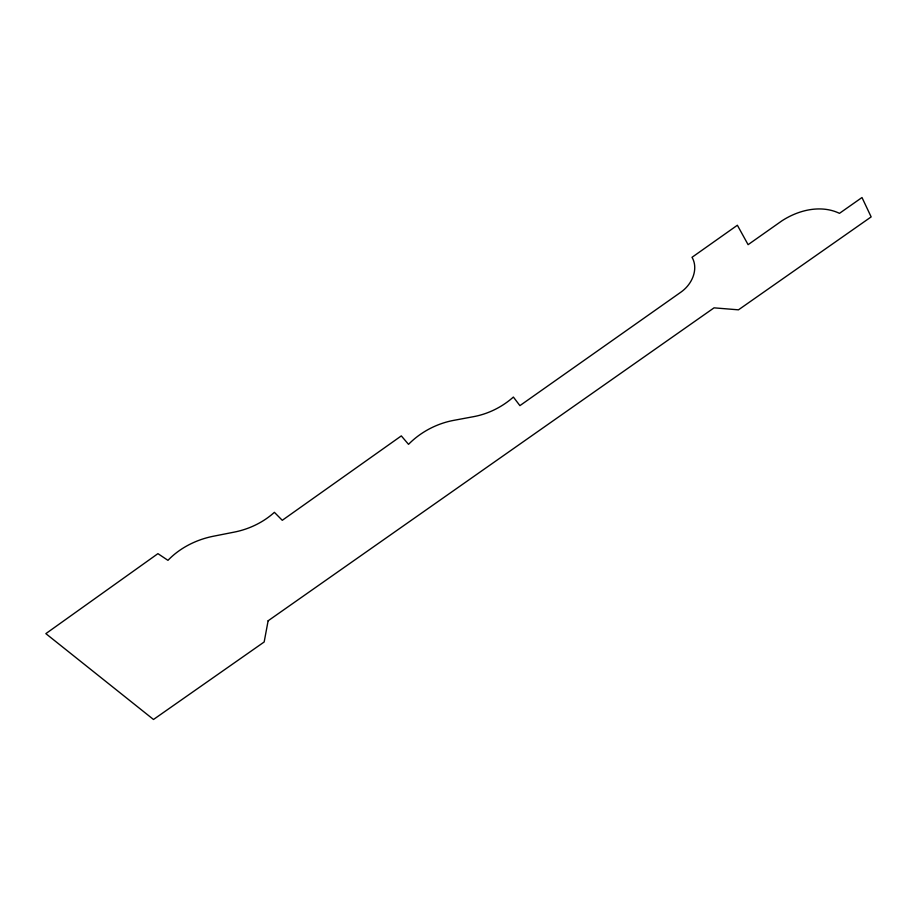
<?xml version="1.0" encoding="UTF-8"?>
<svg xmlns="http://www.w3.org/2000/svg" width="917" height="917" viewBox="0 0 917 917"><rect width="100%" height="100%" fill="white"/><g stroke="black" fill="none" stroke-linecap="round" stroke-linejoin="round"><path stroke-width="1.38" d="M268.119 620.798L264.165 641.98L153.494 719.478L45.85 633.636L157.93 553.65L167.96 560.344A70.815 54.252 -14.6 0 1 213.363 536.239L234.305 532.101A71.469 58.126 -14 0 0 274.389 512.328L282.276 520.306L401.314 435.896L408.523 444.344A69.13 54.665 -26.6 0 1 453.651 420.376L473.711 416.639A70.036 58.287 -30.8 0 0 513.382 397.061L519.905 405.635L680.953 292.122A27.693 22.088 -42.2 0 0 692.014 257.31L737.371 225.25L748.1 244.667L781.972 220.791A66.07 49.713 -44.8 0 1 839.456 213.352L861.991 197.522L871.15 216.905L738.472 309.831L714.056 307.848L268.119 620.798"/></g></svg>
